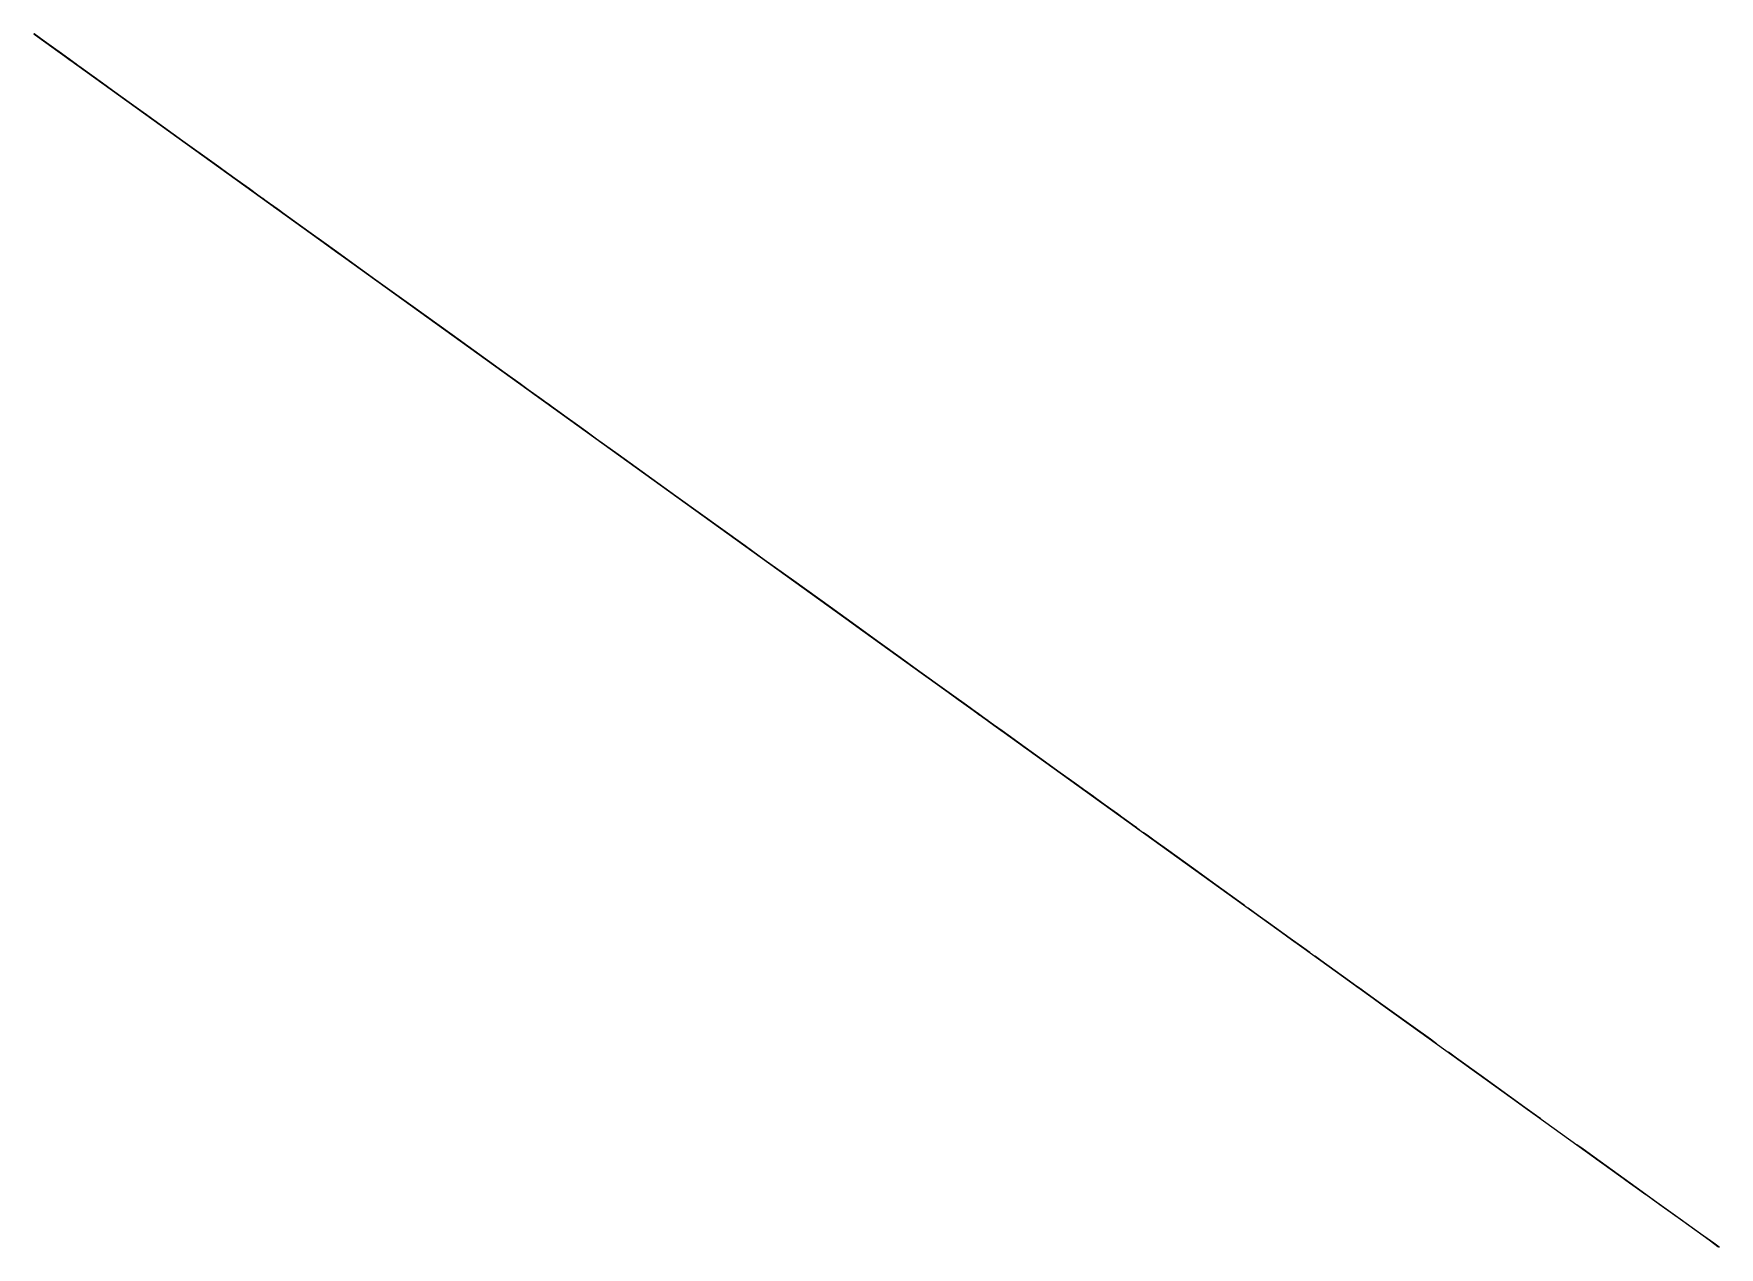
# Model space of a CAD drawing. Header units: metres. Extents: x 3.41 to 10.77, y 3.36 to 8.66.
import ezdxf

# ---------------------------------------------------------------- set-up
doc = ezdxf.new("R2010")
doc.units = ezdxf.units.M
doc.header["$MEASUREMENT"] = 0
doc.layers.add('B-Wand_Steine', color=5, linetype='Continuous')

msp = doc.modelspace()

# ---------------------------------------------------------------- linework, layer by layer
at = {"layer": 'B-Wand_Steine', "extrusion": (-0.584431, -0.811443, -2.64902e-16), "elevation": -9.0192}
for points in [[(-2.1078, 0.3083), (-2.1656, 0.3354), (-2.2413, 0.33), (-2.2954, 0.3119), (-2.2972, 0.2398), (-2.2738, 0.193), (-2.2612, 0.1515), (-2.2612, 0.0704), (-2.2485, 0.0469), (-2.18, 0.0577), (-2.079, 0.083), (-1.8968, 0.1389), (-1.8788, 0.1713), (-1.9076, 0.1911), (-1.9726, 0.2002), (-2.0411, 0.2362)], [(-1.0789, 0.7909), (-1.1165, 0.9092), (-1.154, 0.9957), (-1.2146, 1.0996), (-1.2348, 1.2813), (-1.2607, 1.3822), (-1.3271, 1.4832), (-1.4137, 1.5091), (-1.405, 1.5582), (-1.4195, 1.6649), (-1.4945, 1.7399), (-1.6503, 1.7774), (-1.7831, 1.7716), (-1.861, 1.7284), (-1.9678, 1.5553), (-2.1179, 1.4515), (-2.1034, 1.3649), (-2.1381, 1.2553), (-2.1005, 1.1284), (-2.0688, 1.0102), (-2.1611, 0.814), (-2.1785, 0.5977), (-2.2015, 0.416), (-2.1785, 0.3496), (-2.1063, 0.3237), (-2.0399, 0.2891), (-1.9822, 0.2602), (-1.8235, 0.2689), (-1.7052, 0.3006), (-1.5926, 0.3064), (-1.4454, 0.3035), (-1.2665, 0.2804), (-1.1049, 0.2544), (-1.0703, 0.2891), (-1.053, 0.3439), (-1.0645, 0.5083), (-1.0558, 0.6496)], [(-0.5768, 0.0381), (-0.5883, 0.1189), (-0.6403, 0.217), (-0.7038, 0.2573), (-0.8163, 0.2544), (-0.926, 0.2689), (-1.0039, 0.266), (-1.0905, 0.2227), (-1.1367, 0.1506), (-1.203, 0.1448), (-1.2377, 0.1621), (-1.3011, 0.2256), (-1.3877, 0.2516), (-1.4628, 0.2487), (-1.5464, 0.1823), (-1.6359, 0.1045), (-1.6907, 0.1073), (-1.7687, 0.0929), (-1.861, 0.0324), (-1.8928, -0.0426), (-1.8668, -0.1061), (-1.8206, -0.1696), (-1.7715, -0.1667), (-1.6561, -0.109), (-1.3964, 0.0064), (-1.2867, 0.015), (-1.1886, -0.0138), (-1.0126, -0.0715), (-0.8509, -0.1119), (-0.6605, -0.0744), (-0.5941, -0.034)], [(0.4766, 0.5198), (0.4794, 0.6323), (0.5054, 0.7794), (0.5112, 0.9727), (0.5054, 1.2496), (0.4362, 1.3967), (0.364, 1.4284), (0.3207, 1.5005), (0.2399, 1.5784), (-0.0458, 1.7024), (-0.268, 1.7284), (-0.4556, 1.7168), (-0.496, 1.6822), (-0.5277, 1.6793), (-0.6663, 1.7659), (-0.7355, 1.7572), (-0.8596, 1.7024), (-0.9346, 1.5986), (-0.9491, 1.3909), (-0.975, 1.0996), (-1.0183, 0.9928), (-1.0039, 0.8977), (-0.9577, 0.7592), (-0.9924, 0.6035), (-1.0068, 0.3496), (-0.9779, 0.2891), (-0.9375, 0.2862), (-0.8567, 0.2919), (-0.6836, 0.2833), (-0.6259, 0.2487), (-0.5941, 0.1852), (-0.545, 0.0324), (-0.4758, -0.083), (-0.395, -0.1119), (-0.2593, -0.083), (-0.0746, -0.0599), (0.1678, -0.0426), (0.263, -0.008), (0.338, 0.1016), (0.4102, 0.315), (0.4217, 0.416)], [(2.7947, 0.5909), (2.8012, 0.6749), (2.785, 0.8428), (2.756, 0.9947), (2.7915, 1.111), (2.8368, 1.1917), (2.8206, 1.2757), (2.7366, 1.4211), (2.617, 1.5632), (2.4586, 1.7312), (2.3649, 1.8055), (2.2582, 1.854), (2.1257, 1.8572), (1.9899, 1.8927), (1.7928, 1.8927), (1.6952, 1.7688), (1.6338, 1.7074), (1.5304, 1.6234), (1.1587, 1.5491), (0.8484, 1.449), (0.732, 1.3262), (0.6739, 1.1098), (0.6286, 0.8481), (0.5607, 0.6607), (0.5543, 0.5509), (0.4896, 0.4605), (0.4799, 0.3958), (0.4282, 0.3312), (0.4185, 0.2085), (0.3959, 0.0631), (0.4864, -0.0209), (0.5289, -0.0243), (0.642, -0.0017), (0.975, -0.0534), (1.324, -0.0599), (1.7248, -0.0986), (1.838, -0.0502), (1.9414, -0.0372), (2.1644, -0.0857), (2.4909, -0.1406), (2.5717, -0.1245), (2.5749, 0.0015), (2.6395, 0.0532), (2.7397, 0.0791), (2.7947, 0.1727), (2.8012, 0.2969), (2.7786, 0.4649)], [(2.7867, -0.0756), (2.7649, -0.043), (2.7649, 0.0004), (2.7758, 0.0257), (2.783, 0.0438), (2.7215, 0.0511), (2.6419, 0.033), (2.5984, 0.0004), (2.5984, -0.0647), (2.6093, -0.1009), (2.6781, -0.1298), (2.7686, -0.1262), (2.7975, -0.1118)], [(3.0183, -0.0358), (3.0147, 0.0149), (2.9785, 0.0402), (2.9134, 0.0221), (2.8446, 0.0113), (2.7903, 0.0221), (2.7758, -0.0249), (2.8084, -0.0756), (2.8699, -0.1009), (2.9749, -0.0828)], [(3.612, 0.4346), (3.5432, 0.4961), (3.4708, 0.6119), (3.384, 0.7023), (3.3043, 0.7096), (3.2138, 0.6915), (3.1269, 0.7023), (3.0256, 0.7566), (2.9785, 0.7096), (2.888, 0.6951), (2.8482, 0.6155), (2.841, 0.4997), (2.8916, 0.4201), (2.9134, 0.3116), (2.9387, 0.1813), (3.0292, 0.156), (3.0582, 0.1488), (3.1269, 0.1596), (3.2392, 0.1451), (3.3297, 0.1126), (3.4093, 0.08), (3.5215, 0.0836), (3.5686, 0.1307), (3.6156, 0.2139), (3.6518, 0.3369)], [(3.3746, 0.0417), (3.3543, 0.0796), (3.2884, 0.1176), (3.1389, 0.1328), (3.0781, 0.1176), (3.0578, 0.0746), (3.0451, -0.0647), (3.0705, -0.0824), (3.3416, -0.0926), (3.3695, -0.0622), (3.3898, -0.0242)], [(3.6381, 0.0163), (3.6153, 0.0695), (3.5823, 0.0948), (3.5646, 0.0872), (3.5342, 0.0619), (3.4683, 0.0619), (3.3872, 0.067), (3.3974, 0.0163), (3.405, -0.0318), (3.3872, -0.0698), (3.367, -0.1027), (3.4252, -0.1179), (3.4759, -0.123), (3.5773, -0.1154), (3.6204, -0.0875), (3.6406, -0.0343)], [(4.1677, 0.0315), (4.2159, 0.1176), (4.1854, 0.1658), (4.0638, 0.1556), (3.932, 0.1683), (3.8104, 0.1936), (3.7293, 0.181), (3.6938, 0.1075), (3.6736, -0.0445), (3.7243, -0.0824), (3.7648, -0.0951), (3.8231, -0.0799), (3.9574, -0.0799), (4.0461, -0.0495)], [(4.569, -0.0121), (4.5371, 0.0376), (4.4644, 0.073), (4.3473, 0.0925), (4.2923, 0.0801), (4.2373, 0.0376), (4.2355, 0.0074), (4.3402, -0.0458), (4.3757, -0.0493), (4.4715, -0.0404), (4.5566, -0.0422)], [(4.8386, 0.0606), (4.8103, 0.1032), (4.7837, 0.1244), (4.7056, 0.1386), (4.6293, 0.1209), (4.5992, 0.0961), (4.5956, 0.05), (4.6205, 0.0252), (4.6666, 0.0163), (4.8351, 0.0234)], [(5.2519, 0.0234), (5.2182, 0.05), (5.1136, 0.0695), (4.9504, 0.0695), (4.8582, 0.0376), (4.8422, -0.0334), (4.8759, -0.0777), (4.9522, -0.0901), (5.1615, -0.0653), (5.2182, -0.0387)], [(5.8107, 0.0057), (5.8018, 0.0571), (5.7273, 0.0837), (5.4914, 0.1244), (5.3584, 0.1103), (5.3158, 0.0677), (5.3282, 0.011), (5.4311, -0.0121), (5.4684, -0.0298), (5.6014, -0.083), (5.7397, -0.0883)], [(6.7729, 0.0299), (6.7427, 0.1062), (6.6718, 0.1257), (6.5618, 0.1345), (6.4376, 0.1345), (6.3259, 0.1097), (6.1325, 0.0884), (6.0332, 0.0884), (6.0066, 0.0459), (6.0155, 0.0069), (6.0829, -0.0516), (6.1112, -0.0747), (6.1893, -0.0764), (6.2904, -0.0729), (6.3596, -0.0321), (6.4536, -0.0304), (6.576, -0.0587), (6.7177, -0.0948), (6.7658, -0.0499)]]:
    msp.add_lwpolyline(points, close=True, dxfattribs=at)
msp.add_lwpolyline([(-2.2891, 0.0066), (6.3774, -0.0106)], dxfattribs=at)

doc.saveas('drawing.dxf')
